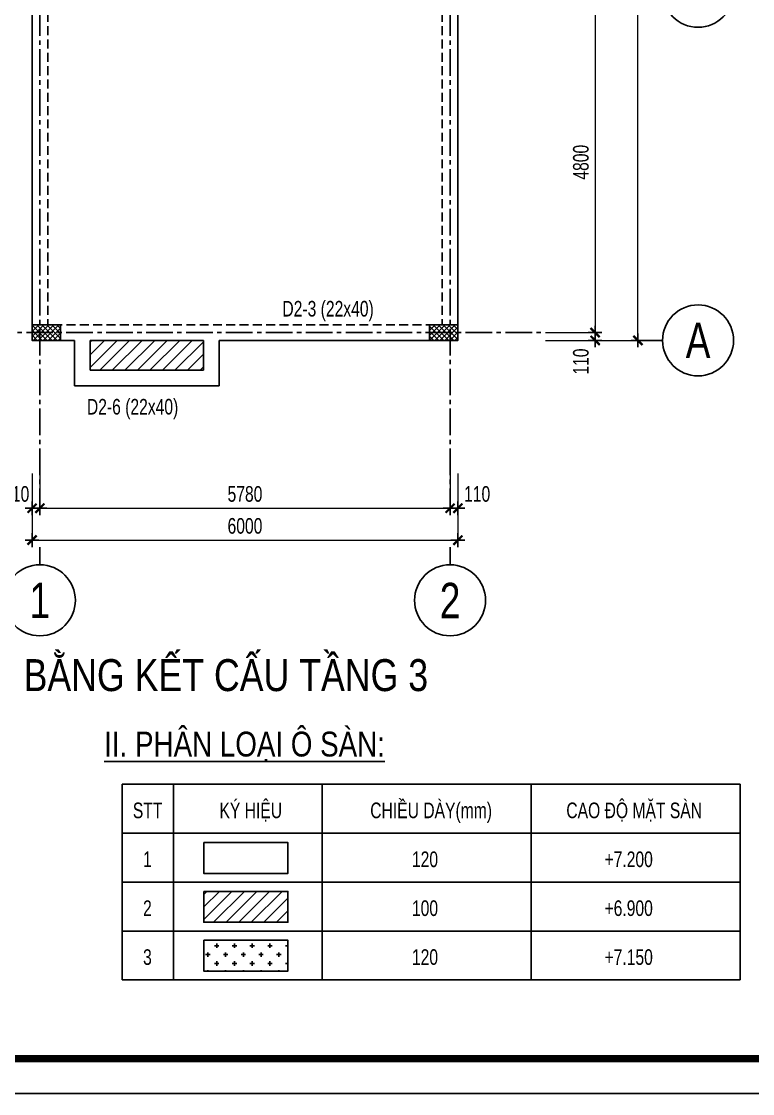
# Model space of a CAD drawing. Header units: millimetres. Extents: x -19243 to 89616, y -10001 to 24115.
# Drawn here: x 17813 to 28115, y -10001 to 5101 of the extents above; entities that cross this region are included whole.
import ezdxf
from ezdxf.enums import TextEntityAlignment as Align

# ---------------------------------------------------------------- set-up
doc = ezdxf.new("R2010")
doc.units = ezdxf.units.MM
doc.header["$MEASUREMENT"] = 0
doc.linetypes.add('Xref Grid A18$0$CENTER2', pattern=[1.125, 0.75, -0.125, 0.125, -0.125])
doc.linetypes.add('Xref Structure Plan 3 (A18)$0$HIDDEN', pattern=[0.375, 0.25, -0.125])
doc.layers.get('DEFPOINTS').update_dxf_attribs({"color": 50})
for name, color, linetype in [('03BORDER', 3, 'Continuous'), ('06.TEXT', 2, 'Continuous'), ('08.TEXTBEAM', 2, 'Continuous'), ('10.HATCH', 9, 'Continuous'), ('Xref Column Plan 3 (A18)$0$$0$09.COLUMN', 4, 'Continuous'), ('Xref Column Plan 3 (A18)$0$10.HATCH', 9, 'Continuous'), ('Xref Grid A18$0$01.AXIS', 160, 'Xref Grid A18$0$CENTER2'), ('Xref Grid A18$0$02.DIM', 8, 'Continuous'), ('Xref Structure Plan 3 (A18)$0$03.BORDER', 3, 'Continuous'), ('Xref Structure Plan 3 (A18)$0$04.HIDDEN', 8, 'Xref Structure Plan 3 (A18)$0$HIDDEN'), ('Xref Structure Plan 3 (A18)$0$11.NOTE', 8, 'Continuous')]:
    doc.layers.add(name, color=color, linetype=linetype)
for name, color, linetype, lineweight in [('KHUNGTEN', 7, 'Continuous', 20), ('Xref Column Plan 3 (A18)$0$KHUNGTEN', 7, 'Continuous', 20), ('Xref khung ten  A3 TKCS$0$A-KY HIEU', 34, 'Continuous', 20)]:
    doc.layers.add(name, color=color, linetype=linetype, lineweight=lineweight)
doc.styles.add('ARIAL', font='arial.ttf', dxfattribs={"width": 0.6})
doc.styles.add('SMTEXT', font='3t-unicode.shx', dxfattribs={"width": 0.75})
doc.styles.add('Xref Grid A18$0$BIGTEXT', font='arial.ttf', dxfattribs={"width": 0.8})
doc.styles.add('Xref Grid A18$0$SMTEXT', font='3t-unicode.shx', dxfattribs={"width": 0.75})
doc.dimstyles.new('Xref Grid A18$0$X1', dxfattribs={"dimtxt": 220, "dimasz": 0.8, "dimexe": 0, "dimexo": 0, "dimgap": 90, "dimtad": 1, "dimdec": 0, "dimzin": 13, "dimdsep": 46, "dimtxsty": 'Xref Grid A18$0$SMTEXT', "dimblk1": 'Xref Grid A18$0$CHEO', "dimblk2": 'Xref Grid A18$0$CHEO', "dimsah": 1, "dimcen": 0, "dimclrd": 256, "dimclre": 256, "dimclrt": 2, "dimadec": 0, "dimazin": 0, "dimtfac": 1, "dimtdec": 0, "dimtix": 1, "dimtmove": 2, "dimatfit": 3, "dimldrblk": 'Xref Grid A18$0$CHEO', "dimfxl": 1, "dimtolj": 1, "dimtzin": 13, "dimarcsym": 0})
pattern_1 = [(135, (-6989.16, 4489.917), (-35.35534, -35.35534), []), (225, (-6989.16, 4489.917), (35.35534, -35.35534), [])]

# ---------------------------------------------------------------- blocks, each defined once
blk = doc.blocks.new('Xref khung ten  A3 TKCS')
at = {"layer": 'DEFPOINTS', "color": 125}
blk.add_lwpolyline([(-57730.37, -13938.76), (-57310.37, -13938.76), (-57310.37, -13641.76), (-57730.37, -13641.76)], close=True, dxfattribs=at)
at = {"layer": 'Xref khung ten  A3 TKCS$0$A-KY HIEU', "color": 0, "const_width": 1.02}
blk.add_lwpolyline([(-57716.02, -13933.85), (-57716.02, -13646.66), (-57315.38, -13646.66), (-57315.38, -13933.85)], close=True, dxfattribs=at)
blk = doc.blocks.new('Xref Grid A18$0$CHEO')
at = {"layer": 'Xref Grid A18$0$02.DIM'}
for points in [[(-121, 0), (121, 0)], [(0, 121), (0, -121)]]:
    blk.add_lwpolyline(points, dxfattribs=at)
at = {"layer": 'Xref Grid A18$0$02.DIM', "const_width": 40}
blk.add_lwpolyline([(80, 80), (-80, -81)], dxfattribs=at)
blk = doc.blocks.new('*D521')
at = {"layer": 'DEFPOINTS', "color": 0, "transparency": 16777216}
for p in [(0, -1983), (5780, -1983), (5780, -2474)]:
    blk.add_point(p, dxfattribs=at)
at = {"layer": 'Xref Grid A18$0$02.DIM', "lineweight": -2, "transparency": 16777216}
for p, q in [((0, -1983), (0, -2474)), ((5780, -1983), (5780, -2474)), ((1, -2474), (5779, -2474))]:
    blk.add_line(p, q, dxfattribs=at)
at = {"layer": 'Xref Grid A18$0$02.DIM', "lineweight": -2, "transparency": 16777216, "xscale": 0.8, "yscale": 0.8, "zscale": 0.8, "rotation": 180}
blk.add_blockref('Xref Grid A18$0$CHEO', (0, -2474), dxfattribs=at)
at = {"layer": 'Xref Grid A18$0$02.DIM', "lineweight": -2, "transparency": 16777216, "xscale": 0.8, "yscale": 0.8, "zscale": 0.8}
blk.add_blockref('Xref Grid A18$0$CHEO', (5780, -2474), dxfattribs=at)
at = {"layer": 'Xref Grid A18$0$02.DIM', "color": 2, "transparency": 16777216, "insert": (2890, -2274), "char_height": 220, "attachment_point": 5, "style": 'Xref Grid A18$0$SMTEXT'}
blk.add_mtext('\\A1;5780', dxfattribs=at)
blk = doc.blocks.new('*D523')
at = {"layer": 'DEFPOINTS', "color": 0, "transparency": 16777216}
for p in [(-110, -1983), (0, -1983), (-110, -2474)]:
    blk.add_point(p, dxfattribs=at)
at = {"layer": 'Xref Grid A18$0$02.DIM', "lineweight": -2, "transparency": 16777216}
for p, q in [((-110, -1983), (-110, -2474)), ((0, -1983), (0, -2474)), ((-111, -2474), (-112, -2474)), ((0, -2474), (-110, -2474)), ((1, -2474), (2, -2474))]:
    blk.add_line(p, q, dxfattribs=at)
at = {"layer": 'Xref Grid A18$0$02.DIM', "lineweight": -2, "transparency": 16777216, "xscale": 0.8, "yscale": 0.8, "zscale": 0.8}
blk.add_blockref('Xref Grid A18$0$CHEO', (-110, -2474), dxfattribs=at)
at = {"layer": 'Xref Grid A18$0$02.DIM', "lineweight": -2, "transparency": 16777216, "xscale": 0.8, "yscale": 0.8, "zscale": 0.8, "rotation": 180}
blk.add_blockref('Xref Grid A18$0$CHEO', (0, -2474), dxfattribs=at)
at = {"layer": 'Xref Grid A18$0$02.DIM', "color": 2, "transparency": 16777216, "insert": (-333, -2274), "char_height": 220, "attachment_point": 5, "style": 'Xref Grid A18$0$SMTEXT'}
blk.add_mtext('\\A1;110', dxfattribs=at)
blk = doc.blocks.new('*D524')
at = {"layer": 'DEFPOINTS', "color": 0, "transparency": 16777216}
for p in [(5780, -1983), (5890, -1983), (5890, -2474)]:
    blk.add_point(p, dxfattribs=at)
at = {"layer": 'Xref Grid A18$0$02.DIM', "lineweight": -2, "transparency": 16777216}
for p, q in [((5780, -1983), (5780, -2474)), ((5890, -1983), (5890, -2474)), ((5779, -2474), (5778, -2474)), ((5780, -2474), (5890, -2474)), ((5891, -2474), (5892, -2474))]:
    blk.add_line(p, q, dxfattribs=at)
at = {"layer": 'Xref Grid A18$0$02.DIM', "lineweight": -2, "transparency": 16777216, "xscale": 0.8, "yscale": 0.8, "zscale": 0.8}
blk.add_blockref('Xref Grid A18$0$CHEO', (5780, -2474), dxfattribs=at)
at = {"layer": 'Xref Grid A18$0$02.DIM', "lineweight": -2, "transparency": 16777216, "xscale": 0.8, "yscale": 0.8, "zscale": 0.8, "rotation": 180}
blk.add_blockref('Xref Grid A18$0$CHEO', (5890, -2474), dxfattribs=at)
at = {"layer": 'Xref Grid A18$0$02.DIM', "color": 2, "transparency": 16777216, "insert": (6162, -2274), "char_height": 220, "attachment_point": 5, "style": 'Xref Grid A18$0$SMTEXT'}
blk.add_mtext('\\A1;110', dxfattribs=at)
blk = doc.blocks.new('*D525')
at = {"layer": 'DEFPOINTS', "color": 0, "transparency": 16777216}
for p in [(-110, -1983), (5890, -1983), (5890, -2924)]:
    blk.add_point(p, dxfattribs=at)
at = {"layer": 'Xref Grid A18$0$02.DIM', "lineweight": -2, "transparency": 16777216}
for p, q in [((-110, -1983), (-110, -2924)), ((5890, -1983), (5890, -2924)), ((-109, -2924), (5889, -2924))]:
    blk.add_line(p, q, dxfattribs=at)
at = {"layer": 'Xref Grid A18$0$02.DIM', "lineweight": -2, "transparency": 16777216, "xscale": 0.8, "yscale": 0.8, "zscale": 0.8, "rotation": 180}
blk.add_blockref('Xref Grid A18$0$CHEO', (-110, -2924), dxfattribs=at)
at = {"layer": 'Xref Grid A18$0$02.DIM', "lineweight": -2, "transparency": 16777216, "xscale": 0.8, "yscale": 0.8, "zscale": 0.8}
blk.add_blockref('Xref Grid A18$0$CHEO', (5890, -2924), dxfattribs=at)
at = {"layer": 'Xref Grid A18$0$02.DIM', "color": 2, "transparency": 16777216, "insert": (2890, -2724), "char_height": 220, "attachment_point": 5, "style": 'Xref Grid A18$0$SMTEXT'}
blk.add_mtext('\\A1;6000', dxfattribs=at)
blk = doc.blocks.new('Xref Grid A18$0$_Axis name')
at = {"layer": 'Xref Grid A18$0$02.DIM'}
blk.add_line((0, 2.5), (0, 0), dxfattribs=at)
blk.add_circle((0, 7.5), 5, dxfattribs=at)
at = {"layer": 'Xref Grid A18$0$02.DIM', "style": 'Xref Grid A18$0$BIGTEXT', "width": 0.75}
blk.add_attdef('.', text='', height=5, dxfattribs=at).set_placement((0, 7.5), align=Align.MIDDLE)
blk = doc.blocks.new('*D511')
at = {"layer": 'DEFPOINTS', "color": 0, "transparency": 16777216}
for p in [(7124, 4800), (7124, 0), (7824, 0)]:
    blk.add_point(p, dxfattribs=at)
at = {"layer": 'Xref Grid A18$0$02.DIM', "lineweight": -2, "transparency": 16777216}
for p, q in [((7124, 4800), (7824, 4800)), ((7824, 4799), (7824, 1)), ((7124, 0), (7824, 0))]:
    blk.add_line(p, q, dxfattribs=at)
at = {"layer": 'Xref Grid A18$0$02.DIM', "lineweight": -2, "transparency": 16777216, "xscale": 0.8, "yscale": 0.8, "zscale": 0.8}
for p, rotation in [((7824, 4800), 90), ((7824, 0), 270)]:
    blk.add_blockref('Xref Grid A18$0$CHEO', p, dxfattribs=dict(at, rotation=rotation))
at = {"layer": 'Xref Grid A18$0$02.DIM', "color": 2, "transparency": 16777216, "insert": (7624, 2400), "char_height": 220, "attachment_point": 5, "rotation": 90, "style": 'Xref Grid A18$0$SMTEXT'}
blk.add_mtext('\\A1;4800', dxfattribs=at)
blk = doc.blocks.new('*D514')
at = {"layer": 'DEFPOINTS', "color": 0, "transparency": 16777216}
for p in [(7124, 13390), (8428, 13390), (7124, -110)]:
    blk.add_point(p, dxfattribs=at)
at = {"layer": 'Xref Grid A18$0$02.DIM', "lineweight": -2, "transparency": 16777216}
for p, q in [((7124, 13390), (8428, 13390)), ((8428, -109), (8428, 13389)), ((7124, -110), (8428, -110))]:
    blk.add_line(p, q, dxfattribs=at)
at = {"layer": 'Xref Grid A18$0$02.DIM', "lineweight": -2, "transparency": 16777216, "xscale": 0.8, "yscale": 0.8, "zscale": 0.8}
for p, rotation in [((8428, 13390), 90), ((8428, -110), 270)]:
    blk.add_blockref('Xref Grid A18$0$CHEO', p, dxfattribs=dict(at, rotation=rotation))
at = {"layer": 'Xref Grid A18$0$02.DIM', "color": 2, "transparency": 16777216, "insert": (8228, 6640), "char_height": 220, "attachment_point": 5, "rotation": 90, "style": 'Xref Grid A18$0$SMTEXT'}
blk.add_mtext('\\A1;13500', dxfattribs=at)
blk = doc.blocks.new('*D516')
at = {"layer": 'DEFPOINTS', "color": 0, "transparency": 16777216}
for p in [(7124, 0), (7124, -110), (7824, -110)]:
    blk.add_point(p, dxfattribs=at)
at = {"layer": 'Xref Grid A18$0$02.DIM', "lineweight": -2, "transparency": 16777216}
for p, q in [((7124, 0), (7824, 0)), ((7824, 1), (7824, 2)), ((7824, 0), (7824, -110)), ((7124, -110), (7824, -110)), ((7824, -111), (7824, -112))]:
    blk.add_line(p, q, dxfattribs=at)
at = {"layer": 'Xref Grid A18$0$02.DIM', "lineweight": -2, "transparency": 16777216, "xscale": 0.8, "yscale": 0.8, "zscale": 0.8}
for p, rotation in [((7824, 0), 270), ((7824, -110), 90)]:
    blk.add_blockref('Xref Grid A18$0$CHEO', p, dxfattribs=dict(at, rotation=rotation))
at = {"layer": 'Xref Grid A18$0$02.DIM', "color": 2, "transparency": 16777216, "insert": (7624, -408), "char_height": 220, "attachment_point": 5, "rotation": 90, "style": 'Xref Grid A18$0$SMTEXT'}
blk.add_mtext('\\A1;110', dxfattribs=at)
blk = doc.blocks.new('Xref Grid A18')
at = {"layer": 'Xref Grid A18$0$01.AXIS', "ltscale": 500}
for p, q in [((0, 15804.1), (0, -2571.1)), ((5780, 15804.1), (5780, -2571.1)), ((-1314.9, 0), (7123.7, 0))]:
    blk.add_line(p, q, dxfattribs=at)
ref = blk.add_blockref('Xref Grid A18$0$_Axis name', (8524.7, 4800), dxfattribs=dict(xscale=100, yscale=100, zscale=100, rotation=270))
ref.add_attrib('.', 'B', dxfattribs={"layer": 'Xref Grid A18$0$02.DIM', "height": 500, "style": 'Xref Grid A18$0$BIGTEXT', "width": 0.75}).set_placement((9274.7, 4800), align=Align.MIDDLE)
ref = blk.add_blockref('Xref Grid A18$0$_Axis name', (8524.7, -110), dxfattribs=dict(xscale=100, yscale=100, zscale=100, rotation=270))
ref.add_attrib('.', 'A', dxfattribs={"layer": 'Xref Grid A18$0$02.DIM', "height": 500, "style": 'Xref Grid A18$0$BIGTEXT', "width": 0.75}).set_placement((9274.7, -110), align=Align.MIDDLE)
ref = blk.add_blockref('Xref Grid A18$0$_Axis name', (0, -3020.9), dxfattribs=dict(xscale=-100, yscale=100, zscale=100, rotation=180))
ref.add_attrib('.', '1', dxfattribs={"layer": 'Xref Grid A18$0$02.DIM', "height": 500, "style": 'Xref Grid A18$0$BIGTEXT', "width": 0.75}).set_placement((0, -3770.9), align=Align.MIDDLE)
ref = blk.add_blockref('Xref Grid A18$0$_Axis name', (5780, -3020.9), dxfattribs=dict(xscale=-100, yscale=100, zscale=100, rotation=180))
ref.add_attrib('.', '2', dxfattribs={"layer": 'Xref Grid A18$0$02.DIM', "height": 500, "style": 'Xref Grid A18$0$BIGTEXT', "width": 0.75}).set_placement((5780, -3770.9), align=Align.MIDDLE)
at = {"layer": 'Xref Grid A18$0$02.DIM'}
for base, p1, p2, angle, picture, middle in [((8428, 13390), (7123.7, -110), (7123.7, 13390), 90, '*D514', (8228, 6640)), ((7824.2, 0), (7123.7, 4800), (7123.7, 0), 270, '*D511', (7624.2, 2400))]:
    dim = blk.add_linear_dim(base=base, p1=p1, p2=p2, angle=angle, dimstyle='Xref Grid A18$0$X1', dxfattribs=at)
    dim.commit()
    dim.dimension.update_dxf_attribs({"geometry": picture, "text_midpoint": middle})
dim = blk.add_linear_dim(base=(7824.2, -110), p1=(7123.7, 0), p2=(7123.7, -110), angle=270, dimstyle='Xref Grid A18$0$X1', dxfattribs=at)
dim.commit()
dim.dimension.update_dxf_attribs({"geometry": '*D516', "text_midpoint": (7624.2, -408.2), "dimtype": 128})
for base, p1, p2, picture, middle in [((-110, -2474.3), (0, -1983.4), (-110, -1983.4), '*D523', (-333.1, -2274.3)), ((5890, -2474.3), (5780, -1983.4), (5890, -1983.4), '*D524', (6162, -2274.3))]:
    dim = blk.add_linear_dim(base=base, p1=p1, p2=p2, dimstyle='Xref Grid A18$0$X1', dxfattribs=at)
    dim.commit()
    dim.dimension.update_dxf_attribs({"geometry": picture, "text_midpoint": middle, "dimtype": 128})
for base, p1, p2, picture, middle in [((5890, -2924.2), (-110, -1983.4), (5890, -1983.4), '*D525', (2890, -2724.2)), ((5780, -2474.3), (0, -1983.4), (5780, -1983.4), '*D521', (2890, -2274.3))]:
    dim = blk.add_linear_dim(base=base, p1=p1, p2=p2, dimstyle='Xref Grid A18$0$X1', dxfattribs=at)
    dim.commit()
    dim.dimension.update_dxf_attribs({"geometry": picture, "text_midpoint": middle})
blk = doc.blocks.new('Xref Column Plan 3 (A18)')
at = {"layer": 'Xref Column Plan 3 (A18)$0$10.HATCH'}
h = blk.add_hatch(dxfattribs=at)
h.set_pattern_fill('ANSI37', color=256, scale=400, angle=90)
h.set_pattern_definition(pattern_1)
h.paths.add_polyline_path([(290, -110), (290, 110), (-110, 110), (-110, -110)])
h = blk.add_hatch(dxfattribs=at)
h.set_pattern_fill('ANSI37', color=256, scale=400, angle=90)
h.set_pattern_definition(pattern_1)
h.paths.add_polyline_path([(5490, -110), (5490, 110), (5890, 110), (5890, -110)])
at = {"layer": 'Xref Column Plan 3 (A18)$0$$0$09.COLUMN'}
for points in [[(290, -110), (290, 110), (-110, 110), (-110, -110)], [(5490, -110), (5490, 110), (5890, 110), (5890, -110)]]:
    blk.add_lwpolyline(points, close=True, dxfattribs=at)
at = {"layer": 'Xref Column Plan 3 (A18)$0$KHUNGTEN'}
blk.add_blockref('Xref Grid A18', (0, 0), dxfattribs=at)
blk = doc.blocks.new('Xref Structure Plan 3 (A18)')
at = {"layer": 'Xref Structure Plan 3 (A18)$0$11.NOTE'}
h = blk.add_hatch(dxfattribs=at)
h.set_pattern_fill('ANSI31', color=256, scale=1000)
h.set_pattern_definition([(45, (-2503.08, -195.7), (-88.3883, 88.3883), [])])
h.paths.add_polyline_path([(2307, -531), (2307, -110), (707, -110), (707, -531)])
at = {"layer": 'Xref Structure Plan 3 (A18)$0$03.BORDER'}
for p, q in [((-110, 4690), (-110, 110)), ((5890, 4690), (5890, 110)), ((110, -110), (487, -110)), ((487, -751), (487, -110)), ((707, -531), (707, -110)), ((707, -110), (2307, -110)), ((2307, -110), (2307, -531)), ((2527, -110), (2527, -751)), ((2527, -110), (5590, -110)), ((2307, -531), (707, -531)), ((2527, -751), (487, -751))]:
    blk.add_line(p, q, dxfattribs=at)
at = {"layer": 'Xref Structure Plan 3 (A18)$0$04.HIDDEN', "ltscale": 500}
for p, q in [((110, 4690), (110, 110)), ((5670, 4690), (5670, 110))]:
    blk.add_line(p, q, dxfattribs=at)
for points in [[(190, 110), (5590, 110)], [(487, -110), (190, -110)]]:
    blk.add_lwpolyline(points, dxfattribs=at)
blk.add_blockref('Xref Column Plan 3 (A18)', (0, 0), dxfattribs=at)

msp = doc.modelspace()

# ---------------------------------------------------------------- hatches: boundary and pattern name
at = {"layer": '10.HATCH'}
h = msp.add_hatch(dxfattribs=at)
h.set_pattern_fill('ANSI31', color=256, scale=1000)
h.set_pattern_definition([(45, (23158.06, 705.76), (-88.3883, 88.3883), [])])
h.paths.add_polyline_path([(20382.6, -7154), (21566.5, -7154), (21566.5, -7587.9), (20382.6, -7587.9)])
h = msp.add_hatch(dxfattribs=at)
h.set_pattern_fill('CROSS', color=256, scale=500)
h.set_pattern_definition([(0, (23158.06, 705.76), (125, 125), [62.5, -187.5]), (90, (23189.31, 674.51), (-125, 125), [62.5, -187.5])])
h.paths.add_polyline_path([(20382.6, -7842.8), (21566.5, -7842.8), (21566.5, -8276.6), (20382.6, -8276.6)])

# ---------------------------------------------------------------- linework, layer by layer
at = {"layer": '03BORDER'}
for p, q in [((19234.3, -5645.4, 405331.3), (27938.6, -5645.4, 405331.3)), ((19234.3, -5645.4, 405331.3), (19234.3, -8400.5, 405331.3)), ((19955.9, -5645.4, 405331.3), (19955.9, -8400.5, 405331.3)), ((22048.4, -5645.4, 405331.3), (22048.4, -8400.5, 405331.3)), ((22048.4, -5645.4, 405331.3), (22048.4, -8400.5, 405331.3)), ((24993.5, -5645.4, 405331.3), (24993.5, -8400.5, 405331.3)), ((24993.5, -5645.4, 405331.3), (24993.5, -8400.5, 405331.3)), ((27938.6, -5645.4, 405331.3), (27938.6, -8400.5, 405331.3)), ((19234.3, -6334.2, 405331.3), (27938.6, -6334.2, 405331.3)), ((19234.3, -7022.9, 405331.3), (27938.6, -7022.9, 405331.3)), ((19234.3, -7711.7, 405331.3), (27938.6, -7711.7, 405331.3)), ((19234.3, -8400.5, 405331.3), (27938.6, -8400.5, 405331.3))]:
    msp.add_line(p, q, dxfattribs=at)
at = {"layer": '03BORDER', "elevation": 405331.3}
for points in [[(20382.6, -6465.2), (21566.5, -6465.2), (21566.5, -6899.1), (20382.6, -6899.1)], [(20382.6, -7154), (21566.5, -7154), (21566.5, -7587.9), (20382.6, -7587.9)], [(20382.6, -7842.8), (21566.5, -7842.8), (21566.5, -8276.6), (20382.6, -8276.6)]]:
    msp.add_lwpolyline(points, close=True, dxfattribs=at)

# ---------------------------------------------------------------- block references
at = {"layer": '08.TEXTBEAM'}
msp.add_blockref('Xref Structure Plan 3 (A18)', (18072.3, 717.7), dxfattribs=at)
at = {"layer": 'KHUNGTEN', "xscale": 100, "yscale": 100, "zscale": 100}
msp.add_blockref('Xref khung ten  A3 TKCS', (5766472.4, 1383874.5), dxfattribs=at)

# ---------------------------------------------------------------- texts
at = {"layer": '06.TEXT', "color": 4, "style": 'ARIAL', "width": 0.8}
for s, height, p in [('MẶT BẰNG KẾT CẤU TẦNG 3', 450, (16642, -4332)), ('%%UII. PHÂN LOẠI Ô SÀN:', 350, (18978.7, -5253.4, 405331.3))]:
    msp.add_text(s, height=height, dxfattribs=at).set_placement(p)
at = {"layer": '06.TEXT', "style": 'SMTEXT', "width": 0.75}
for s, p in [('KÝ HIỆU ', (20603.1, -6122.3, 405331.3)), ('CHIỀU DÀY(mm)', (22727.4, -6122.3, 405331.3)), ('CAO ĐỘ MẶT SÀN', (25490.4, -6122.3, 405331.3)), ('STT', (19382.2, -6122.3, 405331.3)), ('1', (19526.5, -6811.1, 405331.3)), ('120', (23315.1, -6811.1, 405331.3)), ('+7.200', (26028.7, -6811.1, 405331.3)), ('2', (19526.5, -7499.8, 405331.3)), ('100', (23315.1, -7499.8, 405331.3)), ('+6.900', (26028.7, -7499.8, 405331.3)), ('3', (19526.5, -8188.6, 405331.3)), ('120', (23315.1, -8188.6, 405331.3)), ('+7.150', (26028.7, -8188.6, 405331.3))]:
    msp.add_text(s, height=220, dxfattribs=at).set_placement(p)
at = {"layer": '08.TEXTBEAM', "style": 'SMTEXT', "width": 0.75}
for s, p in [('D2-3 (22x40)', (21489.4, 944.4)), ('D2-6 (22x40)', (18735.1, -436.4))]:
    msp.add_text(s, height=220, dxfattribs=at).set_placement(p)

doc.saveas('drawing.dxf')
